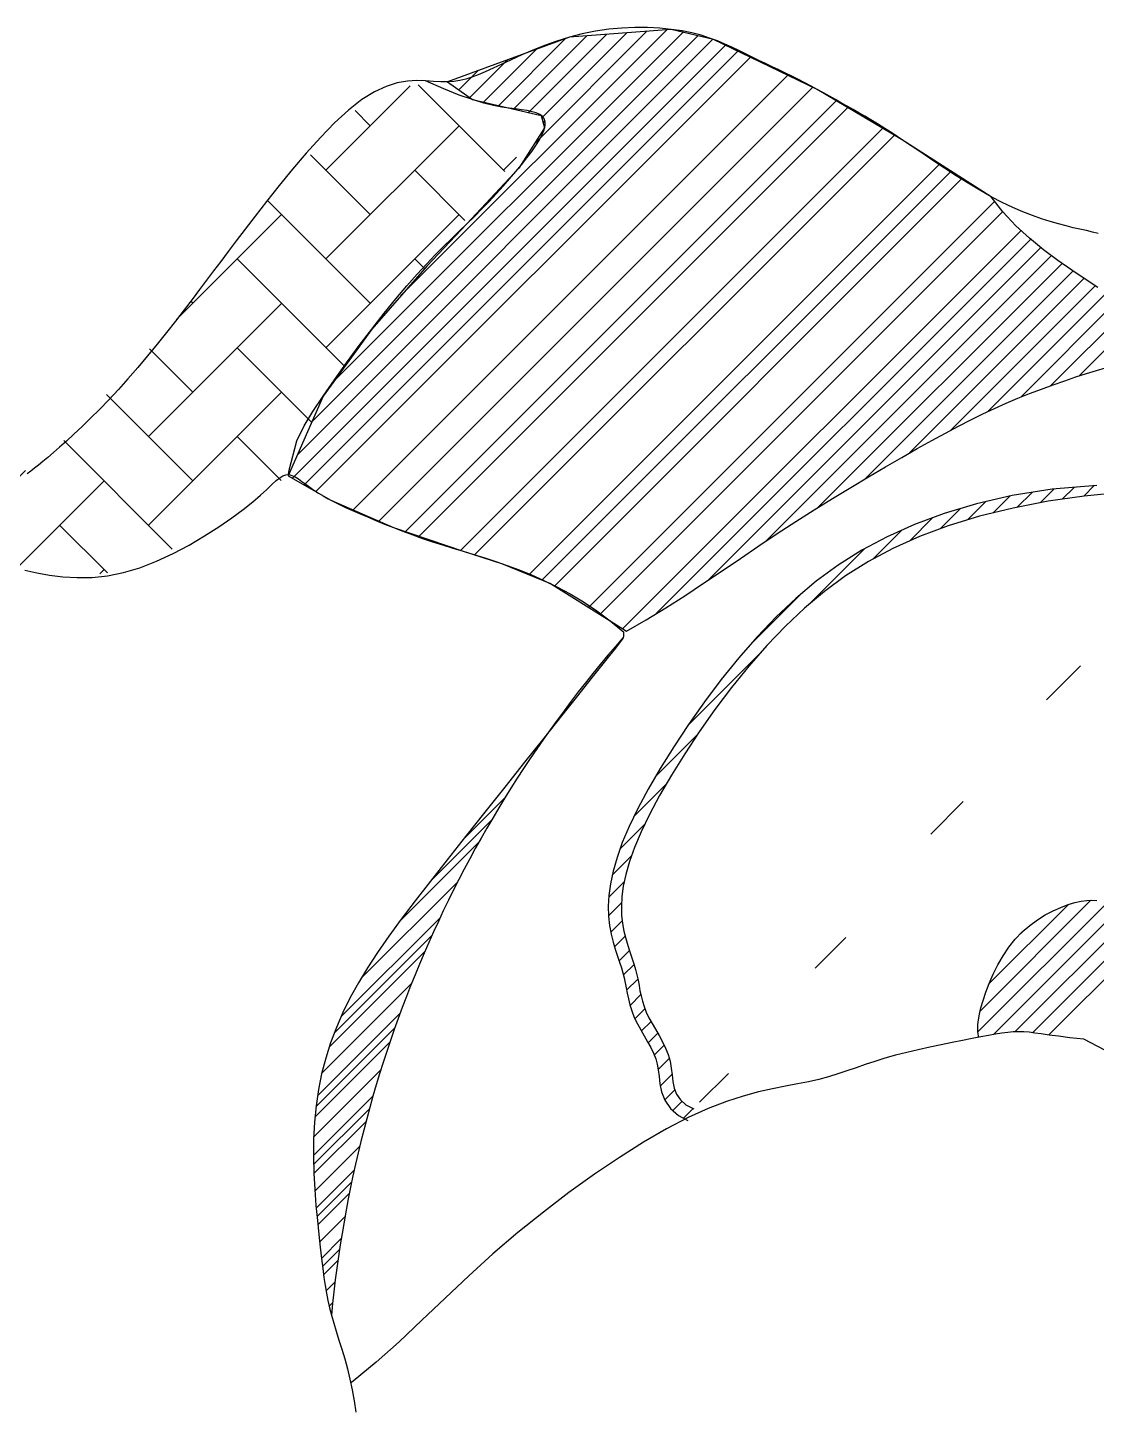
# Model space of a CAD drawing. Extents: x 6164 to 10597, y 5790 to 9750.
# Drawn here: x 7591.8 to 7692.9, y 7090.9 to 7221.3 of the extents above; entities that cross this region are included whole.
import ezdxf

# ---------------------------------------------------------------- set-up
doc = ezdxf.new("R2010")
doc.units = 0
doc.header["$MEASUREMENT"] = 0
for name, color, linetype in [('7', 7, 'CONTINUOUS'), ('BH', 3, 'CONTINUOUS'), ('TEXT', 3, 'CONTINUOUS')]:
    doc.layers.add(name, color=color, linetype=linetype)
pattern_1 = [(45, (700.8665, -441.9751), (-0.8746946, 0.8746946), [])]

# ---------------------------------------------------------------- blocks, each defined once
blk = doc.blocks.new('玩具-02')
at = {"layer": 'BH'}
h = blk.add_hatch(dxfattribs=at)
h.set_pattern_fill('AR-HBONE', color=256, scale=1.484406, style=0)
h.set_pattern_definition([(45, (700.8665, -441.975), (7e-16, 8.39707), [17.81287, -5.93762]), (135, (705.065, -437.7766), (7e-16, 8.39707), [17.81287, -5.93762])])
edge = h.paths.add_edge_path()
edge.add_line((167.04, -66.72), (171.94, -57.64))
edge.add_line((171.94, -57.64), (182.25, -45.05))
edge.add_line((182.25, -45.05), (191.87, -33.26))
edge.add_line((191.87, -33.26), (187.38, -31.77))
edge.add_line((187.38, -31.77), (181.65, -29.44))
edge.add_line((181.65, -29.44), (175.71, -30.4))
edge.add_line((175.71, -30.4), (166.69, -39.28))
edge.add_line((166.69, -39.28), (156.89, -52.09))
edge.add_line((156.89, -52.09), (144.82, -64.99))
edge.add_line((144.82, -64.99), (136.82, -69.72))
edge.add_line((136.82, -69.72), (132.88, -71.12))
edge.add_line((132.88, -71.12), (134.09, -73.16))
edge.add_line((134.09, -73.16), (140.2, -75.11))
edge.add_line((140.2, -75.11), (146.92, -76.32))
edge.add_line((146.92, -76.32), (152.75, -75.66))
edge.add_line((152.75, -75.66), (162.23, -70.71))
edge.add_line((162.23, -70.71), (167.6, -66.62))
h = blk.add_hatch(dxfattribs=at)
h.set_pattern_fill('ANSI31', color=256, scale=9.89604, style=0)
h.set_pattern_definition(pattern_1)
edge = h.paths.add_edge_path()
edge.add_line((256.56, -67.88), (255.63, -67.73))
edge.add_line((255.63, -67.73), (254.07, -67.71))
edge.add_line((254.07, -67.71), (248.76, -67.53))
edge.add_line((248.76, -67.53), (244.04, -67.64))
edge.add_line((244.04, -67.64), (239.82, -68))
edge.add_line((239.82, -68), (236.05, -68.59))
edge.add_line((236.05, -68.59), (232.67, -69.37))
edge.add_line((232.67, -69.37), (229.6, -70.29))
edge.add_line((229.6, -70.29), (226.79, -71.33))
edge.add_line((226.79, -71.33), (224.2, -72.49))
edge.add_line((224.2, -72.49), (221.81, -73.77))
edge.add_line((221.81, -73.77), (219.58, -75.17))
edge.add_line((219.58, -75.17), (217.51, -76.69))
edge.add_line((217.51, -76.69), (215.56, -78.33))
edge.add_line((215.56, -78.33), (213.7, -80.08))
edge.add_line((213.7, -80.08), (211.92, -81.95))
edge.add_line((211.92, -81.95), (210.19, -83.94))
edge.add_line((210.19, -83.94), (208.52, -86))
edge.add_line((208.52, -86), (206.92, -88.12))
edge.add_line((206.92, -88.12), (205.42, -90.25))
edge.add_line((205.42, -90.25), (204.02, -92.36))
edge.add_line((204.02, -92.36), (202.75, -94.41))
edge.add_line((202.75, -94.41), (201.61, -96.37))
edge.add_line((201.61, -96.37), (200.63, -98.2))
edge.add_line((200.63, -98.2), (199.82, -99.89))
edge.add_line((199.82, -99.89), (199.16, -101.43))
edge.add_line((199.16, -101.43), (198.66, -102.84))
edge.add_line((198.66, -102.84), (198.28, -104.13))
edge.add_line((198.28, -104.13), (198.03, -105.33))
edge.add_line((198.03, -105.33), (197.88, -106.43))
edge.add_line((197.88, -106.43), (197.83, -107.45))
edge.add_line((197.83, -107.45), (197.86, -108.39))
edge.add_line((197.86, -108.39), (197.95, -109.27))
edge.add_line((197.95, -109.27), (198.1, -110.08))
edge.add_line((198.1, -110.08), (198.28, -110.83))
edge.add_line((198.28, -110.83), (198.48, -111.52))
edge.add_line((198.48, -111.52), (198.69, -112.16))
edge.add_line((198.69, -112.16), (198.89, -112.74))
edge.add_line((198.89, -112.74), (199.07, -113.27))
edge.add_line((199.07, -113.27), (199.22, -113.75))
edge.add_line((199.22, -113.75), (199.34, -114.22))
edge.add_line((199.34, -114.22), (199.43, -114.68))
edge.add_line((199.43, -114.68), (199.52, -115.17))
edge.add_line((199.52, -115.17), (199.62, -115.68))
edge.add_line((199.62, -115.68), (199.73, -116.21))
edge.add_line((199.73, -116.21), (199.87, -116.77))
edge.add_line((199.87, -116.77), (200.05, -117.35))
edge.add_line((200.05, -117.35), (200.29, -117.96))
edge.add_line((200.29, -117.96), (200.58, -118.56))
edge.add_line((200.58, -118.56), (200.9, -119.14))
edge.add_line((200.9, -119.14), (201.23, -119.71))
edge.add_line((201.23, -119.71), (201.55, -120.27))
edge.add_line((201.55, -120.27), (201.85, -120.82))
edge.add_line((201.85, -120.82), (202.11, -121.36))
edge.add_line((202.11, -121.36), (202.32, -121.88))
edge.add_line((202.32, -121.88), (202.47, -122.39))
edge.add_line((202.47, -122.39), (202.56, -122.93))
edge.add_line((202.56, -122.93), (202.63, -123.55))
edge.add_line((202.63, -123.55), (202.72, -124.24))
edge.add_line((202.72, -124.24), (202.88, -125))
edge.add_line((202.88, -125), (203.19, -125.8))
edge.add_line((203.19, -125.8), (203.71, -126.58))
edge.add_line((203.71, -126.58), (204.47, -127.25))
edge.add_line((204.47, -127.25), (205.35, -127.71))
edge.add_line((256.51, -68.49), (253.2, -68.23))
edge.add_line((253.2, -68.23), (249.79, -68.18))
edge.add_line((249.79, -68.18), (246.32, -68.32))
edge.add_line((246.32, -68.32), (242.86, -68.65))
edge.add_line((242.86, -68.65), (239.44, -69.14))
edge.add_line((239.44, -69.14), (236.13, -69.78))
edge.add_line((236.13, -69.78), (232.96, -70.56))
edge.add_line((232.96, -70.56), (229.99, -71.46))
edge.add_line((229.99, -71.46), (227.26, -72.48))
edge.add_line((227.26, -72.48), (224.75, -73.6))
edge.add_line((224.75, -73.6), (222.43, -74.84))
edge.add_line((222.43, -74.84), (220.28, -76.19))
edge.add_line((220.28, -76.19), (218.27, -77.66))
edge.add_line((218.27, -77.66), (216.38, -79.25))
edge.add_line((216.38, -79.25), (214.58, -80.96))
edge.add_line((214.58, -80.96), (212.84, -82.79))
edge.add_line((212.84, -82.79), (211.14, -84.73))
edge.add_line((211.14, -84.73), (209.5, -86.77))
edge.add_line((209.5, -86.77), (207.92, -88.85))
edge.add_line((207.92, -88.85), (206.44, -90.95))
edge.add_line((206.44, -90.95), (205.06, -93.03))
edge.add_line((205.06, -93.03), (203.81, -95.05))
edge.add_line((203.81, -95.05), (202.69, -96.97))
edge.add_line((202.69, -96.97), (201.73, -98.76))
edge.add_line((201.73, -98.76), (200.94, -100.4))
edge.add_line((200.94, -100.4), (200.32, -101.88))
edge.add_line((200.32, -101.88), (199.83, -103.22))
edge.add_line((199.83, -103.22), (199.48, -104.44))
edge.add_line((199.48, -104.44), (199.25, -105.54))
edge.add_line((199.25, -105.54), (199.11, -106.54))
edge.add_line((199.11, -106.54), (199.07, -107.46))
edge.add_line((199.07, -107.46), (199.09, -108.3))
edge.add_line((199.09, -108.3), (199.18, -109.09))
edge.add_line((199.18, -109.09), (199.31, -109.82))
edge.add_line((199.31, -109.82), (199.48, -110.51))
edge.add_line((199.48, -110.51), (199.67, -111.15))
edge.add_line((199.67, -111.15), (199.87, -111.76))
edge.add_line((199.87, -111.76), (200.06, -112.34))
edge.add_line((200.06, -112.34), (200.25, -112.89))
edge.add_line((200.25, -112.89), (200.41, -113.42))
edge.add_line((200.41, -113.42), (200.54, -113.94))
edge.add_line((200.54, -113.94), (200.65, -114.45))
edge.add_line((200.65, -114.45), (200.74, -114.94))
edge.add_line((200.74, -114.94), (200.83, -115.44))
edge.add_line((200.83, -115.44), (200.93, -115.93))
edge.add_line((200.93, -115.93), (201.06, -116.43))
edge.add_line((201.06, -116.43), (201.22, -116.94))
edge.add_line((201.22, -116.94), (201.42, -117.46))
edge.add_line((201.42, -117.46), (201.68, -117.99))
edge.add_line((201.68, -117.99), (201.98, -118.53))
edge.add_line((201.98, -118.53), (202.3, -119.09))
edge.add_line((202.3, -119.09), (202.64, -119.67))
edge.add_line((202.64, -119.67), (202.95, -120.26))
edge.add_line((202.95, -120.26), (203.25, -120.86))
edge.add_line((203.25, -120.86), (203.49, -121.48))
edge.add_line((203.49, -121.48), (203.67, -122.11))
edge.add_line((203.67, -122.11), (203.79, -122.76))
edge.add_line((203.79, -122.76), (203.86, -123.4))
edge.add_line((203.86, -123.4), (203.94, -124.04))
edge.add_line((203.94, -124.04), (204.07, -124.65))
edge.add_line((204.07, -124.65), (204.29, -125.23))
edge.add_line((204.29, -125.23), (204.65, -125.75))
edge.add_line((204.65, -125.75), (205.18, -126.22))
edge.add_line((205.18, -126.22), (205.93, -126.61))
h = blk.add_hatch(dxfattribs=at)
h.set_pattern_fill('ANSI31', color=256, scale=9.89604, style=0)
h.set_pattern_definition(pattern_1)
h.paths.add_polyline_path([(192.19, -90.96), (191.72, -91.54), (189.91, -93.81), (188.04, -96.17), (186.16, -98.54), (184.33, -100.86), (182.59, -103.06), (181, -105.09), (179.56, -106.95), (178.25, -108.68), (177.07, -110.29), (176.01, -111.81), (175.05, -113.27), (174.19, -114.69), (173.42, -116.09), (172.73, -117.5), (172.11, -118.92), (171.57, -120.36), (171.11, -121.81), (170.72, -123.29), (170.42, -124.79), (170.19, -126.32), (170.03, -127.88), (169.96, -129.48), (169.94, -131.08), (169.98, -132.68), (170.07, -134.24), (170.18, -135.75), (170.32, -137.17), (170.46, -138.5), (170.59, -139.7), (170.71, -140.77), (170.83, -141.71), (170.93, -142.56), (171.05, -143.33), (171.17, -144.04), (171.3, -144.73), (171.46, -145.42), (171.64, -146.12), (171.65, -146.13, -0.131739)])
h = blk.add_hatch(dxfattribs=at)
h.set_pattern_fill('ANSI31', color=256, scale=14.84406, style=0)
h.set_pattern_definition([(45, (700.8665, -441.9751), (-1.312042, 1.312042), [])])
h.paths.add_polyline_path([(171.11, -121.81), (170.72, -123.29), (170.42, -124.79), (170.19, -126.32), (170.03, -127.88), (169.96, -129.48), (169.94, -131.08), (169.98, -132.68), (170.07, -134.24), (170.18, -135.75), (170.32, -137.17), (170.46, -138.5), (170.59, -139.7), (170.71, -140.77), (170.83, -141.71), (170.93, -142.56), (171.05, -143.33), (171.17, -144.04), (171.3, -144.73), (171.46, -145.42), (171.64, -146.12), (171.65, -146.13, -0.131739), (192.19, -90.96), (191.72, -91.54), (189.91, -93.81), (188.04, -96.17), (186.16, -98.54), (184.33, -100.86), (182.59, -103.06), (181, -105.09), (179.56, -106.95), (178.25, -108.68), (177.07, -110.29), (176.01, -111.81), (175.05, -113.27), (174.19, -114.69), (173.42, -116.09), (172.73, -117.5), (172.11, -118.92), (171.57, -120.36)])
at = {"layer": '7'}
for points in [[(244.17, -43.8), (243.62, -43.67), (243.05, -43.54), (242.45, -43.41), (241.82, -43.26), (241.14, -43.1), (240.41, -42.91), (239.64, -42.69), (238.82, -42.43), (237.96, -42.12), (237.05, -41.77), (236.1, -41.35), (235.1, -40.88), (234.05, -40.34), (232.97, -39.72), (231.86, -39.06), (230.74, -38.35), (229.62, -37.62), (228.53, -36.9), (227.48, -36.19), (226.49, -35.52), (225.58, -34.91), (224.75, -34.36), (223.99, -33.88), (223.31, -33.45), (222.68, -33.07), (222.09, -32.72), (221.53, -32.4), (220.98, -32.08), (220.44, -31.78), (219.89, -31.47), (219.33, -31.15), (218.76, -30.83), (218.19, -30.51), (217.6, -30.18), (217.01, -29.86), (216.41, -29.55), (215.81, -29.24), (215.2, -28.93), (214.58, -28.63), (213.96, -28.33), (213.33, -28.03), (212.7, -27.73), (212.07, -27.43), (211.44, -27.13), (210.8, -26.83), (210.17, -26.51), (209.52, -26.2), (208.85, -25.89), (208.15, -25.6), (207.41, -25.32), (206.61, -25.06), (205.75, -24.84), (204.81, -24.65), (203.79, -24.5), (202.7, -24.39), (201.55, -24.33), (200.35, -24.33), (199.12, -24.38), (197.87, -24.49), (196.62, -24.67), (195.37, -24.92), (194.15, -25.24), (192.95, -25.61), (191.8, -26.03), (190.69, -26.47), (189.65, -26.92), (188.66, -27.37), (187.76, -27.79), (186.93, -28.18), (186.2, -28.52), (185.53, -28.8), (184.92, -29.03), (184.35, -29.22), (183.79, -29.35), (183.22, -29.44), (182.63, -29.47), (182, -29.47), (181.31, -29.42), (180.55, -29.37), (179.72, -29.35), (178.83, -29.41), (177.86, -29.57), (176.82, -29.89), (175.71, -30.4), (174.52, -31.14), (173.26, -32.14), (171.94, -33.35), (170.6, -34.72), (169.26, -36.2), (167.95, -37.74), (166.69, -39.28), (165.51, -40.77), (164.43, -42.16), (163.48, -43.4), (162.63, -44.51), (161.87, -45.52), (161.17, -46.46), (160.5, -47.35), (159.84, -48.23), (159.17, -49.12), (158.47, -50.05), (157.71, -51.04), (156.89, -52.09), (156.04, -53.17), (155.15, -54.28), (154.25, -55.38), (153.33, -56.48), (152.4, -57.55), (151.49, -58.57), (150.59, -59.54), (149.71, -60.45), (148.87, -61.29), (148.06, -62.07), (147.29, -62.79), (146.58, -63.44), (145.93, -64.02), (145.34, -64.54), (144.82, -64.99), (144.36, -65.38), (143.94, -65.72), (143.56, -66.02), (143.21, -66.3), (142.86, -66.55)], [(142.65, -75.67), (143.77, -75.91), (144.98, -76.12), (146.25, -76.28), (147.59, -76.36), (149, -76.34), (150.46, -76.19), (151.97, -75.89), (153.53, -75.42), (155.1, -74.81), (156.67, -74.08), (158.19, -73.28), (159.65, -72.42), (161, -71.56), (162.23, -70.71), (163.31, -69.91), (164.2, -69.19), (164.94, -68.56), (165.53, -68.02), (166.02, -67.56), (166.41, -67.19), (166.75, -66.91), (167.04, -66.72), (167.32, -66.63), (167.6, -66.62), (167.9, -66.69), (168.2, -66.83), (168.52, -67.03), (168.86, -67.26), (169.22, -67.53), (169.59, -67.81), (169.99, -68.09), (170.41, -68.37), (170.86, -68.64), (171.33, -68.9), (171.85, -69.17), (172.4, -69.44), (172.99, -69.72), (173.63, -70.01), (174.31, -70.31), (175.05, -70.62), (175.84, -70.95), (176.66, -71.29), (177.52, -71.63), (178.41, -71.98), (179.33, -72.32), (180.26, -72.65), (181.21, -72.97), (182.16, -73.27), (183.13, -73.57), (184.11, -73.86), (185.11, -74.17), (186.14, -74.49), (187.19, -74.83), (188.27, -75.21), (189.39, -75.63), (190.56, -76.1), (191.75, -76.63), (192.97, -77.23), (194.22, -77.9), (195.48, -78.66), (196.75, -79.51), (198.02, -80.46), (199.29, -81.52), (199.28, -81.53), (199.28, -81.57), (199.28, -81.62), (199.27, -81.69), (199.27, -81.76), (199.26, -81.83), (199.26, -81.9), (199.26, -81.96), (199.25, -82.02), (199.2, -82.11), (199.09, -82.28), (198.87, -82.57), (198.5, -83.04), (197.96, -83.72), (197.2, -84.67), (196.19, -85.93), (194.91, -87.54), (193.4, -89.43), (191.72, -91.54), (189.91, -93.81), (188.04, -96.17), (186.16, -98.54), (184.33, -100.86), (182.59, -103.06), (181, -105.09), (179.56, -106.95), (178.25, -108.68), (177.07, -110.29), (176.01, -111.81), (175.05, -113.27), (174.19, -114.69), (173.42, -116.09), (172.73, -117.5), (172.11, -118.92), (171.57, -120.36), (171.11, -121.81), (170.72, -123.29), (170.42, -124.79), (170.19, -126.32), (170.03, -127.88), (169.96, -129.48), (169.94, -131.08), (169.98, -132.68), (170.07, -134.24), (170.18, -135.75), (170.32, -137.17), (170.46, -138.5), (170.59, -139.7), (170.71, -140.77), (170.83, -141.71), (170.93, -142.56), (171.05, -143.33), (171.17, -144.04), (171.3, -144.73), (171.46, -145.42), (171.64, -146.12), (171.86, -146.87), (172.1, -147.65), (172.36, -148.48), (172.63, -149.35), (172.9, -150.25), (173.16, -151.2), (173.4, -152.18), (173.61, -153.19), (173.79, -154.24), (173.94, -155.3)], [(167.57, -66.62), (167.64, -66.21), (168.37, -63.42), (169.07, -61.99), (169.9, -60.66), (170.87, -59.19), (171.94, -57.64), (173.08, -56.03), (174.27, -54.42), (175.46, -52.85), (176.63, -51.35), (177.75, -49.98), (178.78, -48.75), (179.74, -47.67), (180.63, -46.71), (181.46, -45.84), (182.25, -45.05), (183.01, -44.31), (183.74, -43.6), (184.46, -42.9), (185.17, -42.2), (185.87, -41.48), (186.56, -40.77), (187.23, -40.05), (187.88, -39.34), (188.5, -38.64), (189.09, -37.96), (189.63, -37.3), (190.14, -36.66), (190.59, -36.05), (190.98, -35.48), (191.32, -34.94), (191.58, -34.45), (191.76, -34), (191.86, -33.61), (191.87, -33.26), (191.79, -32.98), (191.61, -32.75), (191.35, -32.56), (191.02, -32.41), (190.62, -32.29), (190.15, -32.19), (189.63, -32.11), (189.07, -32.03), (188.45, -31.95), (187.77, -31.85), (186.98, -31.7), (186.07, -31.47), (185, -31.15), (183.74, -30.71), (182.27, -30.12), (180.55, -29.37)], [(199.54, -81.43), (201.43, -80.34), (203.27, -79.22), (205.07, -78.07), (206.84, -76.9), (208.59, -75.73), (210.33, -74.54), (212.06, -73.37), (213.8, -72.2), (215.56, -71.06), (217.31, -69.95), (219.05, -68.87), (220.76, -67.83), (222.43, -66.83), (224.05, -65.89), (225.59, -64.99), (227.06, -64.16), (228.44, -63.4), (229.73, -62.69), (230.95, -62.04), (232.13, -61.44), (233.26, -60.88), (234.37, -60.36), (235.47, -59.86), (236.57, -59.4), (237.68, -58.95), (238.81, -58.52), (239.92, -58.11), (241.01, -57.74), (242.06, -57.38), (243.06, -57.06), (244, -56.77), (244.85, -56.52)], [(244.14, -48.91), (242.95, -48.13), (241.68, -47.28), (240.35, -46.36), (239.01, -45.36), (237.67, -44.26), (236.38, -43.07), (235.16, -41.76), (234.05, -40.34)], [(244.04, -67.64), (239.82, -68), (236.05, -68.59), (232.67, -69.37), (229.6, -70.29), (226.79, -71.33), (224.2, -72.49), (221.81, -73.77), (219.58, -75.17), (217.51, -76.69), (215.56, -78.33), (213.7, -80.08), (211.92, -81.95), (210.19, -83.94), (208.52, -86), (206.92, -88.12), (205.42, -90.25), (204.02, -92.36), (202.75, -94.41), (201.61, -96.37), (200.63, -98.2), (199.82, -99.89), (199.16, -101.43), (198.66, -102.84), (198.28, -104.13), (198.03, -105.33), (197.88, -106.43), (197.83, -107.45), (197.86, -108.39), (197.95, -109.27), (198.1, -110.08), (198.28, -110.83), (198.48, -111.52), (198.69, -112.16), (198.89, -112.74), (199.07, -113.27), (199.22, -113.75), (199.34, -114.22), (199.43, -114.68), (199.52, -115.17), (199.62, -115.68), (199.73, -116.21), (199.87, -116.77), (200.05, -117.35), (200.29, -117.96), (200.58, -118.56), (200.9, -119.14), (201.23, -119.71), (201.55, -120.27), (201.85, -120.82), (202.11, -121.36), (202.32, -121.88), (202.47, -122.39), (202.56, -122.93), (202.63, -123.55), (202.72, -124.24), (202.88, -125), (203.19, -125.8), (203.71, -126.58), (204.47, -127.25), (205.35, -127.71)], [(246.32, -68.32), (242.86, -68.65), (239.44, -69.14), (236.13, -69.78), (232.96, -70.56), (229.99, -71.46), (227.26, -72.48), (224.75, -73.6), (222.43, -74.84), (220.28, -76.19), (218.27, -77.66), (216.38, -79.25), (214.58, -80.96), (212.84, -82.79), (211.14, -84.73), (209.5, -86.77), (207.92, -88.85), (206.44, -90.95), (205.06, -93.03), (203.81, -95.05), (202.69, -96.97), (201.73, -98.76), (200.94, -100.4), (200.32, -101.88), (199.83, -103.22), (199.48, -104.44), (199.25, -105.54), (199.11, -106.54), (199.07, -107.46), (199.09, -108.3), (199.18, -109.09), (199.31, -109.82), (199.48, -110.51), (199.67, -111.15), (199.87, -111.76), (200.06, -112.34), (200.25, -112.89), (200.41, -113.42), (200.54, -113.94), (200.65, -114.45), (200.74, -114.94), (200.83, -115.44), (200.93, -115.93), (201.06, -116.43), (201.22, -116.94), (201.42, -117.46), (201.68, -117.99), (201.98, -118.53), (202.3, -119.09), (202.64, -119.67), (202.95, -120.26), (203.25, -120.86), (203.49, -121.48), (203.67, -122.11), (203.79, -122.76), (203.86, -123.4), (203.94, -124.04), (204.07, -124.65), (204.29, -125.23), (204.65, -125.75), (205.18, -126.22), (205.93, -126.61)], [(232.88, -119.85), (232.85, -119.71), (232.82, -119.53), (232.79, -119.29), (232.78, -118.99), (232.8, -118.63), (232.85, -118.18), (232.94, -117.66), (233.08, -117.05), (233.28, -116.35), (233.54, -115.57), (233.86, -114.74), (234.24, -113.87), (234.67, -113), (235.17, -112.15), (235.72, -111.32), (236.33, -110.56), (236.99, -109.87), (237.7, -109.26), (238.43, -108.73), (239.17, -108.26), (239.91, -107.87), (240.64, -107.55), (241.33, -107.29), (241.97, -107.1), (242.56, -106.98), (243.09, -106.9), (243.58, -106.88), (244.04, -106.89)], [(244.8, -121.06), (242.81, -120.02), (241.5, -119.88), (240.42, -119.75), (239.53, -119.63), (238.79, -119.52), (238.17, -119.44), (237.63, -119.37), (237.13, -119.33), (236.64, -119.32), (236.14, -119.34), (235.62, -119.39), (235.06, -119.46), (234.46, -119.56), (233.79, -119.67), (233.06, -119.81), (232.24, -119.97), (231.34, -120.15), (230.35, -120.34), (229.31, -120.55), (228.24, -120.78), (227.15, -121.02), (226.07, -121.27), (225.01, -121.54), (224, -121.82), (223.04, -122.12), (222.14, -122.42), (221.27, -122.72), (220.41, -123.01), (219.55, -123.3), (218.67, -123.57), (217.75, -123.83), (216.77, -124.06), (215.73, -124.26), (214.6, -124.47), (213.38, -124.71), (212.04, -125.01), (210.59, -125.4), (209.01, -125.92), (207.28, -126.59), (205.4, -127.44), (203.35, -128.51), (201.17, -129.76), (198.88, -131.2), (196.52, -132.79), (194.11, -134.52), (191.69, -136.37), (189.28, -138.32), (186.92, -140.34), (184.63, -142.42), (182.4, -144.53), (180.21, -146.61), (178.05, -148.64), (175.88, -150.58), (173.7, -152.37), (173.47, -152.54)]]:
    blk.add_lwpolyline(points, dxfattribs=at)
blk.add_arc((284.79, -156.84), 113.65, 138.8248, 174.5907, dxfattribs=at)
at = {"layer": 'BH'}
for p, q in [((171.91, -57.75), (204.9, -24.76)), ((178.22, -49.69), (203.38, -24.53)), ((190.84, -35.33), (201.49, -24.67)), ((167.96, -66.95), (208.91, -26)), ((168.42, -64.74), (207.72, -25.44)), ((169.8, -61.61), (206.31, -25.1)), ((187.45, -31.72), (193.8, -25.36)), ((188.87, -32.05), (195.81, -25.11)), ((190.29, -32.38), (197.7, -24.96)), ((191.54, -32.87), (199.6, -24.82)), ((169.07, -67.59), (210.09, -26.57)), ((170.18, -68.23), (211.27, -27.14)), ((186.03, -31.39), (191.03, -26.38)), ((183.69, -30.22), (185.49, -28.42)), ((184.72, -30.95), (188.26, -27.4)), ((173.7, -69.96), (214.81, -28.84)), ((182.67, -29.5), (182.73, -29.44)), ((176.13, -71.02), (217.18, -29.98)), ((178.64, -72.01), (219.4, -31.25)), ((179.95, -72.45), (220.5, -31.9)), ((183.87, -73.78), (223.8, -33.85)), ((185.19, -74.21), (224.9, -34.5)), ((190.31, -76.09), (229.18, -37.22)), ((191.55, -76.6), (230.25, -37.9)), ((192.73, -77.16), (231.31, -38.58)), ((195.97, -79.18), (234.38, -40.76)), ((197.04, -79.85), (235.15, -41.74)), ((199.19, -81.21), (236.87, -43.52)), ((202.37, -79.77), (237.79, -44.36)), ((207.28, -76.61), (238.75, -45.14)), ((212.69, -72.95), (239.74, -45.9)), ((217.66, -69.73), (240.75, -46.64)), ((222.12, -67.01), (241.79, -47.35)), ((226.29, -64.6), (242.84, -48.05)), ((230.19, -62.45), (243.89, -48.75)), ((233.73, -60.66), (244.94, -49.45)), ((236.86, -59.28), (245.98, -50.16)), ((239.69, -58.2), (246.99, -50.89)), ((242.34, -57.29), (247.98, -51.66)), ((239.49, -119.62), (258.11, -101.01)), ((237.96, -119.41), (253.78, -103.58)), ((232.8, -119.32), (245.07, -107.05)), ((233.01, -117.36), (243.49, -106.88)), ((233.84, -114.78), (241.32, -107.3)), ((234.28, -119.59), (246.48, -107.39)), ((236.28, -119.34), (247.99, -107.63)), ((236.81, -110.06), (237.04, -109.83))]:
    blk.add_line(p, q, dxfattribs=at)
blk.add_lwpolyline([(234.05, -40.34), (225.58, -34.91), (217.6, -30.18), (207.78, -25.46), (203.79, -24.5), (194.15, -25.24), (182.63, -29.47), (185, -31.15), (191.48, -32.65), (191.81, -33.8), (189.36, -37.63), (184.46, -42.9), (180.66, -46.9), (175.46, -52.85), (170.87, -59.19), (167.55, -66.72), (171.59, -69.04), (177.52, -71.63), (184.11, -73.86), (187.73, -75.02), (192.36, -76.93), (198.02, -80.46), (199.54, -81.43)], dxfattribs=at)

msp = doc.modelspace()

# ---------------------------------------------------------------- block references
at = {"layer": 'TEXT'}
msp.add_blockref('玩具-02', (7448.93, 7245.58), dxfattribs=at)

doc.saveas('drawing.dxf')
